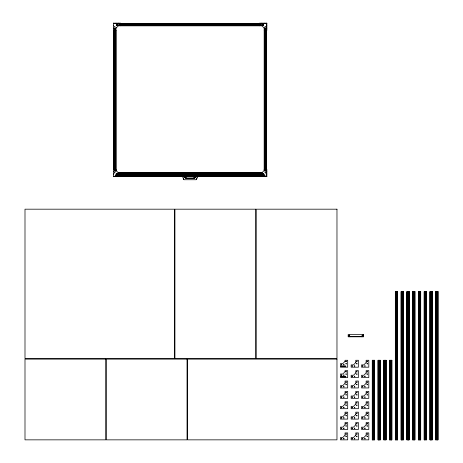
<?xml version="1.0" encoding="UTF-8"?>
<svg xmlns="http://www.w3.org/2000/svg" width="463" height="463" viewBox="0 0 463 463"><rect width="100%" height="100%" fill="white"/><g stroke="black" fill="none" stroke-linecap="round" stroke-linejoin="round"><path stroke-width="0.69" d="M197.215 177.341L196.816 178.62M197.192 177.404L196.231 179.69M348.755 335.403C348.355 336.798 350.607 335.872 349.368 335.16A5.591 1.678 -90 0 0 349.061 335.16C348.784 334.471 350.896 336.676 348.766 335.93M363.004 335.959C363.6 334.755 361.343 335.131 362.28 336.074C364.063 336.26 361.099 336.126 362.425 335.16A5.556 1.667 -90 0 1 362.795 335.177L363.05 335.426M196.555 179.412L196.266 179.685M349.854 336.809L350.132 336.451L361.655 336.451L361.939 336.809M115.993 28.11L118.302 25.801M261.936 172.74L264.24 170.43L264.199 169.394L266.85 169.394L266.85 176.658L259.581 176.658L259.581 175.622L264.934 175.622L264.934 175.043L115.258 175.043L115.258 175.622L120.606 175.622L120.606 176.658L113.342 176.658L113.342 169.394L115.993 169.394L115.953 170.43L118.256 172.74M196.104 175.477L195.826 175.489A2.535 2.535 0 0 1 193.291 178.024L186.832 178.081A2.535 2.535 0 0 1 184.291 175.541L184.014 175.558A2.813 2.813 0 0 0 186.832 178.371L193.291 178.371A2.813 2.813 0 0 0 196.104 175.558L195.826 175.541A2.535 2.535 0 0 1 193.291 178.081M113.342 23.497L266.85 23.497M120.334 23.613L259.859 23.613M120.334 23.775L259.859 23.775M120.334 24.128L259.859 24.128M120.334 24.302L259.859 24.296M116.717 25.008L263.476 24.996M116.717 25.17L263.476 25.17M116.196 25.228L117.637 25.228M119.084 25.228L263.389 25.228M120.334 25.523L259.859 25.523M120.334 25.685L259.859 25.685M113.342 25.801L113.69 25.801M118.163 25.801L262.029 25.801M266.503 25.801L266.85 25.801M113.342 28.11L113.69 28.11M266.503 28.11L266.85 28.11M115.993 30.413L113.342 30.413L113.342 23.15L120.606 23.15L120.606 25.801M264.199 30.413L266.85 30.413L266.85 23.15L259.581 23.15L259.581 25.801M113.342 171.698L113.69 171.698M266.503 171.698L266.85 171.698M118.163 172.74L262.029 172.74M118.163 172.855L262.029 172.855M120.334 173.017L259.859 173.017M116.717 173.544L263.476 173.532M113.342 174.007L113.69 174.007M266.503 174.007L266.85 174.007M116.717 174.238L263.476 174.238M116.717 174.244L263.476 174.244M120.334 174.765L259.859 174.765M115.993 174.927L264.199 174.927M120.334 176.033L182.503 176.033M183.95 176.033L196.243 176.033M197.684 176.033L259.859 176.033M120.334 176.2L259.859 176.2M113.342 176.31L266.85 176.31M184.083 179.742L196.04 179.742M184.014 175.477L184.291 175.489A2.535 2.535 0 0 0 186.832 178.024M183.77 179.517L182.931 177.404L183.817 179.667M261.89 25.801L264.199 28.11M437.888 291.644L437.888 439.85M437.726 291.644L437.726 439.85M437.199 291.644L437.199 439.85M436.505 291.644L436.505 439.85M435.978 291.644L435.978 439.85M435.816 291.644L435.816 439.85M432.124 291.644L432.124 439.85M431.962 291.644L431.962 439.85M431.603 291.644L431.603 439.85M431.429 291.644L431.429 439.85M430.74 291.644L430.729 439.85M430.567 291.644L430.567 439.85M430.208 291.644L430.208 439.85M430.046 291.644L430.046 439.85M426.354 291.644L426.354 439.85M426.191 291.644L426.191 439.85M425.676 291.644L425.665 439.85M424.97 291.644L424.97 439.85M424.444 291.644L424.444 439.85M424.282 291.644L424.282 439.85M420.589 291.644L420.589 439.85M420.427 291.644L420.427 439.85M420.068 291.644L420.068 439.85M419.895 291.644L419.895 439.85M419.206 291.644L419.194 439.85M419.032 291.644L419.032 439.85M418.674 291.644L418.674 439.85M418.511 291.644L418.511 439.85M414.825 291.644L414.825 439.85M414.657 291.644L414.657 439.85M414.13 291.644L414.142 439.85M413.436 291.644L413.43 439.85M413.268 291.644L413.268 439.85M412.909 291.644L412.909 439.85M412.747 291.644L412.747 439.85M409.055 291.644L409.055 439.85M408.893 291.644L408.893 439.85M408.54 291.644L408.54 439.85M407.671 291.644L407.671 439.85M407.145 291.644L407.145 439.85M406.983 291.644L406.983 439.85M403.29 291.644L403.29 439.85M403.128 291.644L403.128 439.85M402.769 291.644L402.769 439.85M402.607 291.644L402.596 439.85M401.896 291.644L401.907 439.85M401.734 291.644L401.734 439.85M401.375 291.644L401.375 439.85M401.213 291.644L401.213 439.85M397.52 291.644L397.52 439.85M397.358 291.644L397.358 439.85M397.005 291.644L397.005 439.85M396.832 291.644L396.832 439.85M396.137 291.644L396.131 439.85M395.61 291.644L395.61 439.85M395.448 291.644L395.448 439.85M391.756 360.272L391.756 439.85M391.594 360.272L391.594 439.85M391.235 360.272L391.235 439.85M391.061 360.272L391.073 439.85M390.373 360.272L390.373 439.85M390.199 360.272L390.199 439.85M389.84 360.272L389.84 439.85M389.678 360.272L389.678 439.85M385.992 360.272L385.992 439.85M385.824 360.272L385.824 439.85M385.297 360.272L385.297 439.85M384.603 360.272L384.597 439.85M384.076 360.272L384.076 439.85M383.914 360.272L383.914 439.85M380.221 360.272L380.221 439.85M380.059 360.272L380.059 439.85M379.706 360.272L379.706 439.85M379.538 360.272L379.533 439.85M378.838 360.272L378.838 439.85M378.665 360.272L378.665 439.85M378.312 360.272L378.312 439.85M378.144 360.272L378.144 439.85M374.457 360.272L374.457 439.85M374.295 360.272L374.295 439.85M373.763 360.272L373.774 439.85M372.541 360.272L372.541 439.85M372.379 360.272L372.379 439.85M266.503 23.15L266.503 176.658M266.387 30.141L266.387 169.666M266.225 30.141L266.225 169.666M265.872 28.694L265.872 171.113M265.698 28.694L265.704 171.113M265.004 28.694L264.992 171.113M264.83 28.694L264.83 171.113M264.477 27.971L264.477 170.39M264.315 27.971L264.315 170.39M264.199 23.15L264.199 23.497M264.199 27.971L264.199 170.39M261.89 23.15L261.89 23.497M259.581 172.74L259.581 175.043M120.606 172.74L120.606 175.043M118.302 23.15L118.302 23.497M115.993 23.15L115.993 23.497M115.993 27.248L115.993 171.113M115.877 30.141L115.877 170.39M115.715 30.141L115.715 170.39M115.472 28.833L115.472 170.974M115.356 28.694L115.356 171.113M115.189 28.694L115.189 171.113M114.483 28.694L114.494 171.113M114.32 28.694L114.32 171.113M113.967 30.141L113.967 169.666M113.8 30.141L113.8 169.666M113.69 23.15L113.69 23.497M113.69 30.141L113.69 169.666M113.69 176.31L113.69 176.658M185.923 178.139A2.813 2.813 0 0 0 186.832 178.29L193.291 178.29A2.813 2.813 0 0 0 194.194 178.139M185.588 178A2.813 2.813 0 0 1 184.488 177.04M184.228 176.553A2.813 2.813 0 0 1 184.042 175.842M196.081 175.842A2.813 2.813 0 0 1 195.89 176.553M195.629 177.04A2.813 2.813 0 0 1 194.535 178M114.506 26.866C114.928 28.185 115.536 25.934 114.506 26.866M114.506 29.175C114.928 30.494 115.536 28.243 114.506 29.175M116.815 24.562C117.237 25.882 117.839 23.625 116.815 24.562M119.118 24.562C119.541 25.882 120.148 23.625 119.118 24.562M114.506 170.459C114.928 171.779 115.536 169.522 114.506 170.459M114.506 172.763C114.928 174.082 115.536 171.831 114.506 172.763M116.769 173.799C117.191 175.124 117.799 172.867 116.769 173.799M119.078 173.799C119.5 175.124 120.102 172.867 119.078 173.799M260.403 24.562C260.825 25.882 261.433 23.625 260.403 24.562M262.712 24.562C263.134 25.882 263.736 23.625 262.712 24.562M265.015 26.866C265.438 28.185 266.046 25.934 265.015 26.866M265.015 29.175C265.438 30.494 266.046 28.243 265.015 29.175M260.449 173.799C260.872 175.124 261.473 172.867 260.449 173.799M262.752 173.799C263.175 175.124 263.783 172.867 262.752 173.799M265.015 170.459C265.438 171.779 266.046 169.522 265.015 170.459M265.015 172.763C265.438 174.082 266.046 171.831 265.015 172.763M341.295 364.676C341.717 366.001 342.325 363.744 341.295 364.676M341.295 375.059C341.717 376.378 342.325 374.127 341.295 375.059M343.604 364.676C344.026 366.001 344.628 363.744 343.604 364.676M341.254 386.709C341.677 388.029 342.279 385.777 341.254 386.709M343.604 375.059C344.026 376.378 344.628 374.127 343.604 375.059M348.975 335.594L349.443 335.721L348.975 335.594M345.867 361.331C346.289 362.656 346.891 360.399 345.867 361.331M341.254 397.086C341.677 398.406 342.279 396.154 341.254 397.086M345.867 363.64C346.289 364.96 346.891 362.708 345.867 363.64M343.558 386.709C343.98 388.029 344.588 385.777 343.558 386.709M345.867 371.714C346.289 373.033 346.891 370.782 345.867 371.714M341.254 407.469C341.677 408.788 342.279 406.537 341.254 407.469M345.867 374.023C346.289 375.343 346.891 373.085 345.867 374.023M343.558 397.086C343.98 398.406 344.588 396.154 343.558 397.086M345.867 382.097C346.289 383.416 346.891 381.159 345.867 382.097M341.254 417.846C341.677 419.171 342.279 416.914 341.254 417.846M345.867 384.4C346.289 385.72 346.891 383.468 345.867 384.4M343.558 407.469C343.98 408.788 344.588 406.537 343.558 407.469M345.867 392.474C346.289 393.793 346.891 391.542 345.867 392.474M341.254 428.229C341.677 429.548 342.279 427.297 341.254 428.229M345.867 394.783C346.289 396.102 346.891 393.845 345.867 394.783M343.558 417.846C343.98 419.171 344.588 416.914 343.558 417.846M341.254 438.606C341.677 439.931 342.279 437.674 341.254 438.606M345.867 402.856C346.289 404.176 346.891 401.919 345.867 402.856M345.867 405.16C346.289 406.479 346.891 404.228 345.867 405.16M343.558 428.229C343.98 429.548 344.588 427.297 343.558 428.229M351.978 365.949C352.401 367.269 353.003 365.012 351.978 365.949M345.867 413.233C346.289 414.553 346.891 412.301 345.867 413.233M345.867 415.543C346.289 416.862 346.891 414.611 345.867 415.543M343.558 438.606C343.98 439.931 344.588 437.674 343.558 438.606M351.978 376.326C352.401 377.646 353.003 375.395 351.978 376.326M345.867 423.616C346.289 424.936 346.891 422.678 345.867 423.616M345.867 425.919C346.289 427.239 346.891 424.988 345.867 425.919M354.282 365.949C354.71 367.269 355.312 365.012 354.282 365.949M351.978 386.709C352.401 388.029 353.003 385.777 351.978 386.709M345.867 433.993C346.289 435.313 346.891 433.061 345.867 433.993M345.867 436.302C346.289 437.622 346.891 435.37 345.867 436.302M354.282 376.326C354.71 377.646 355.312 375.395 354.282 376.326M356.591 361.331C357.014 362.656 357.621 360.399 356.591 361.331M351.978 397.086C352.401 398.406 353.003 396.154 351.978 397.086M356.591 363.64C357.014 364.96 357.621 362.708 356.591 363.64M354.282 386.709C354.71 388.029 355.312 385.777 354.282 386.709M356.591 371.714C357.014 373.033 357.621 370.782 356.591 371.714M351.978 407.469C352.401 408.788 353.003 406.537 351.978 407.469M356.591 374.023C357.014 375.343 357.621 373.085 356.591 374.023M354.282 397.086C354.71 398.406 355.312 396.154 354.282 397.086M362.355 335.594L362.818 335.721L362.355 335.594M356.591 382.097C357.014 383.416 357.621 381.159 356.591 382.097M351.978 417.846C352.401 419.171 353.003 416.914 351.978 417.846M356.591 384.4C357.014 385.72 357.621 383.468 356.591 384.4M354.282 407.469C354.71 408.788 355.312 406.537 354.282 407.469M356.591 392.474C357.014 393.793 357.621 391.542 356.591 392.474M351.978 428.229C352.401 429.548 353.003 427.297 351.978 428.229M356.591 394.783C357.014 396.102 357.621 393.845 356.591 394.783M354.282 417.846C354.71 419.171 355.312 416.914 354.282 417.846M356.591 402.856C357.014 404.176 357.621 401.919 356.591 402.856M351.978 438.606C352.401 439.931 353.003 437.674 351.978 438.606M356.591 405.16C357.014 406.479 357.621 404.228 356.591 405.16M362.355 365.949C362.784 367.269 363.386 365.012 362.355 365.949M354.282 428.229C354.71 429.548 355.312 427.297 354.282 428.229M356.591 413.233C357.014 414.553 357.621 412.301 356.591 413.233M356.591 415.543C357.014 416.862 357.621 414.611 356.591 415.543M362.355 376.326C362.784 377.646 363.386 375.395 362.355 376.326M354.282 438.606C354.71 439.931 355.312 437.674 354.282 438.606M356.591 423.616C357.014 424.936 357.621 422.678 356.591 423.616M356.591 425.919C357.014 427.239 357.621 424.988 356.591 425.919M364.665 365.949C365.087 367.269 365.695 365.012 364.665 365.949M362.355 386.709C362.784 388.029 363.386 385.777 362.355 386.709M356.591 433.993C357.014 435.313 357.621 433.061 356.591 433.993M356.591 436.302C357.014 437.622 357.621 435.37 356.591 436.302M364.665 376.326C365.087 377.646 365.695 375.395 364.665 376.326M366.974 361.331C367.396 362.656 367.998 360.399 366.974 361.331M362.355 397.086C362.784 398.406 363.386 396.154 362.355 397.086M366.974 363.64C367.396 364.96 367.998 362.708 366.974 363.64M364.665 386.709C365.087 388.029 365.695 385.777 364.665 386.709M366.974 371.714C367.396 373.033 367.998 370.782 366.974 371.714M362.355 407.469C362.784 408.788 363.386 406.537 362.355 407.469M366.974 374.023C367.396 375.343 367.998 373.085 366.974 374.023M364.665 397.086C365.087 398.406 365.695 396.154 364.665 397.086M366.974 382.097C367.396 383.416 367.998 381.159 366.974 382.097M362.355 417.846C362.784 419.171 363.386 416.914 362.355 417.846M366.974 384.4C367.396 385.72 367.998 383.468 366.974 384.4M364.665 407.469C365.087 408.788 365.695 406.537 364.665 407.469M366.974 392.474C367.396 393.793 367.998 391.542 366.974 392.474M362.355 428.229C362.784 429.548 363.386 427.297 362.355 428.229M366.974 394.783C367.396 396.102 367.998 393.845 366.974 394.783M364.665 417.846C365.087 419.171 365.695 416.914 364.665 417.846M366.974 402.856C367.396 404.176 367.998 401.919 366.974 402.856M362.355 438.606C362.784 439.931 363.386 437.674 362.355 438.606M366.974 405.16C367.396 406.479 367.998 404.228 366.974 405.16M364.665 428.229C365.087 429.548 365.695 427.297 364.665 428.229M366.974 413.233C367.396 414.553 367.998 412.301 366.974 413.233M366.974 415.543C367.396 416.862 367.998 414.611 366.974 415.543M364.665 438.606C365.087 439.931 365.695 437.674 364.665 438.606M366.974 423.616C367.396 424.936 367.998 422.678 366.974 423.616M366.974 425.919C367.396 427.239 367.998 424.988 366.974 425.919M366.974 433.993C367.396 435.313 367.998 433.061 366.974 433.993M366.974 436.302C367.396 437.622 367.998 435.37 366.974 436.302M345.091 361.308L342.782 363.617L340.432 363.617L340.432 365.92L345.78 365.92L345.78 366.499L340.432 366.499L340.432 367.188L347.696 367.188L347.696 360.272L345.045 360.272L345.091 361.308M345.091 371.691L342.782 373.994L340.432 373.994L340.432 376.303L345.78 376.303L345.78 376.876L340.432 376.876L340.432 377.571L347.696 377.571L347.696 370.649L345.045 370.649L345.091 371.691M355.769 362.575L353.466 364.885L351.157 364.885L351.157 367.188L358.426 367.188L358.426 360.272L355.769 360.272L355.769 362.575M345.045 383.335L342.742 385.644L340.432 385.644L340.432 387.948L347.696 387.948L347.696 381.032L345.045 381.032L345.045 383.335M355.769 372.958L353.466 375.261L351.157 375.261L351.157 377.571L358.426 377.571L358.426 370.649L355.769 370.649L355.769 372.958M366.152 362.575L363.843 364.885L361.539 364.885L361.539 367.188L368.803 367.188L368.803 360.272L366.152 360.272L366.152 362.575M345.045 393.718L342.742 396.021L340.432 396.021L340.432 398.33L347.696 398.33L347.696 391.409L345.045 391.409L345.045 393.718M355.769 383.335L353.466 385.644L351.157 385.644L351.157 387.948L358.426 387.948L358.426 381.032L355.769 381.032L355.769 383.335M366.152 372.958L363.843 375.261L361.539 375.261L361.539 377.571L368.803 377.571L368.803 370.649L366.152 370.649L366.152 372.958M345.045 404.095L342.742 406.404L340.432 406.404L340.432 408.707L347.696 408.707L347.696 401.791L345.045 401.791L345.045 404.095M355.769 393.718L353.466 396.021L351.157 396.021L351.157 398.33L358.426 398.33L358.426 391.409L355.769 391.409L355.769 393.718M366.152 383.335L363.843 385.644L361.539 385.644L361.539 387.948L368.803 387.948L368.803 381.032L366.152 381.032L366.152 383.335M345.045 414.478L342.742 416.781L340.432 416.781L340.432 419.09L347.696 419.09L347.696 412.168L345.045 412.168L345.045 414.478M355.769 404.095L353.466 406.404L351.157 406.404L351.157 408.707L358.426 408.707L358.426 401.791L355.769 401.791L355.769 404.095M366.152 393.718L363.843 396.021L361.539 396.021L361.539 398.33L368.803 398.33L368.803 391.409L366.152 391.409L366.152 393.718M345.045 424.855L342.742 427.164L340.432 427.164L340.432 429.467L347.696 429.467L347.696 422.551L345.045 422.551L345.045 424.855M355.769 414.478L353.466 416.781L351.157 416.781L351.157 419.09L358.426 419.09L358.426 412.168L355.769 412.168L355.769 414.478M366.152 404.095L363.843 406.404L361.539 406.404L361.539 408.707L368.803 408.707L368.803 401.791L366.152 401.791L366.152 404.095M345.045 435.237L342.742 437.541L340.432 437.541L340.432 439.85L347.696 439.85L347.696 432.928L345.045 432.928L345.045 435.237M355.769 424.855L353.466 427.164L351.157 427.164L351.157 429.467L358.426 429.467L358.426 422.551L355.769 422.551L355.769 424.855M366.152 414.478L363.843 416.781L361.539 416.781L361.539 419.09L368.803 419.09L368.803 412.168L366.152 412.168L366.152 414.478M355.769 435.237L353.466 437.541L351.157 437.541L351.157 439.85L358.426 439.85L358.426 432.928L355.769 432.928L355.769 435.237M366.152 424.855L363.843 427.164L361.539 427.164L361.539 429.467L368.803 429.467L368.803 422.551L366.152 422.551L366.152 424.855M366.152 435.237L363.843 437.541L361.539 437.541L361.539 439.85L368.803 439.85L368.803 432.928L366.152 432.928L366.152 435.237M264.772 175.17L115.414 175.17L115.414 175.518L264.772 175.518L264.772 175.17M174.354 209.183L24.996 209.183L24.996 358.541L174.354 358.541L174.354 209.183M255.663 209.183L174.927 209.183L174.927 358.541L255.663 358.541L255.663 209.183M336.971 209.183L256.242 209.183L256.242 358.541L336.971 358.541L336.971 209.183M397.636 291.644L395.333 291.644L395.333 439.85L397.636 439.85L397.636 291.644M403.406 291.644L401.097 291.644L401.097 439.85L403.406 439.85L403.406 291.644M409.17 291.644L406.867 291.644L406.867 439.85L409.17 439.85L409.17 291.644M414.941 291.644L412.631 291.644L412.631 439.85L414.941 439.85L414.941 291.644M420.705 291.644L418.396 291.644L418.396 439.85L420.705 439.85L420.705 291.644M426.469 291.644L424.166 291.644L424.166 439.85L426.469 439.85L426.469 291.644M432.239 291.644L429.93 291.644L429.93 439.85L432.239 439.85L432.239 291.644M438.004 291.644L435.7 291.644L435.7 439.85L438.004 439.85L438.004 291.644M363.623 334.5L348.17 334.5L348.17 336.809L363.623 336.809L363.623 334.5M105.726 359.114L24.996 359.114L24.996 439.85L105.726 439.85L105.726 359.114M187.04 359.114L106.305 359.114L106.305 439.85L187.04 439.85L187.04 359.114M336.971 359.114L187.613 359.114L187.613 439.85L336.971 439.85L336.971 359.114M374.573 360.272L372.264 360.272L372.264 439.85L374.573 439.85L374.573 360.272M380.337 360.272L378.034 360.272L378.034 439.85L380.337 439.85L380.337 360.272M386.107 360.272L383.798 360.272L383.798 439.85L386.107 439.85L386.107 360.272M391.872 360.272L389.562 360.272L389.562 439.85L391.872 439.85L391.872 360.272M408.372 439.85L408.372 291.644L408.366 439.85M373.074 439.85L373.074 360.272L373.062 439.85"/></g></svg>
